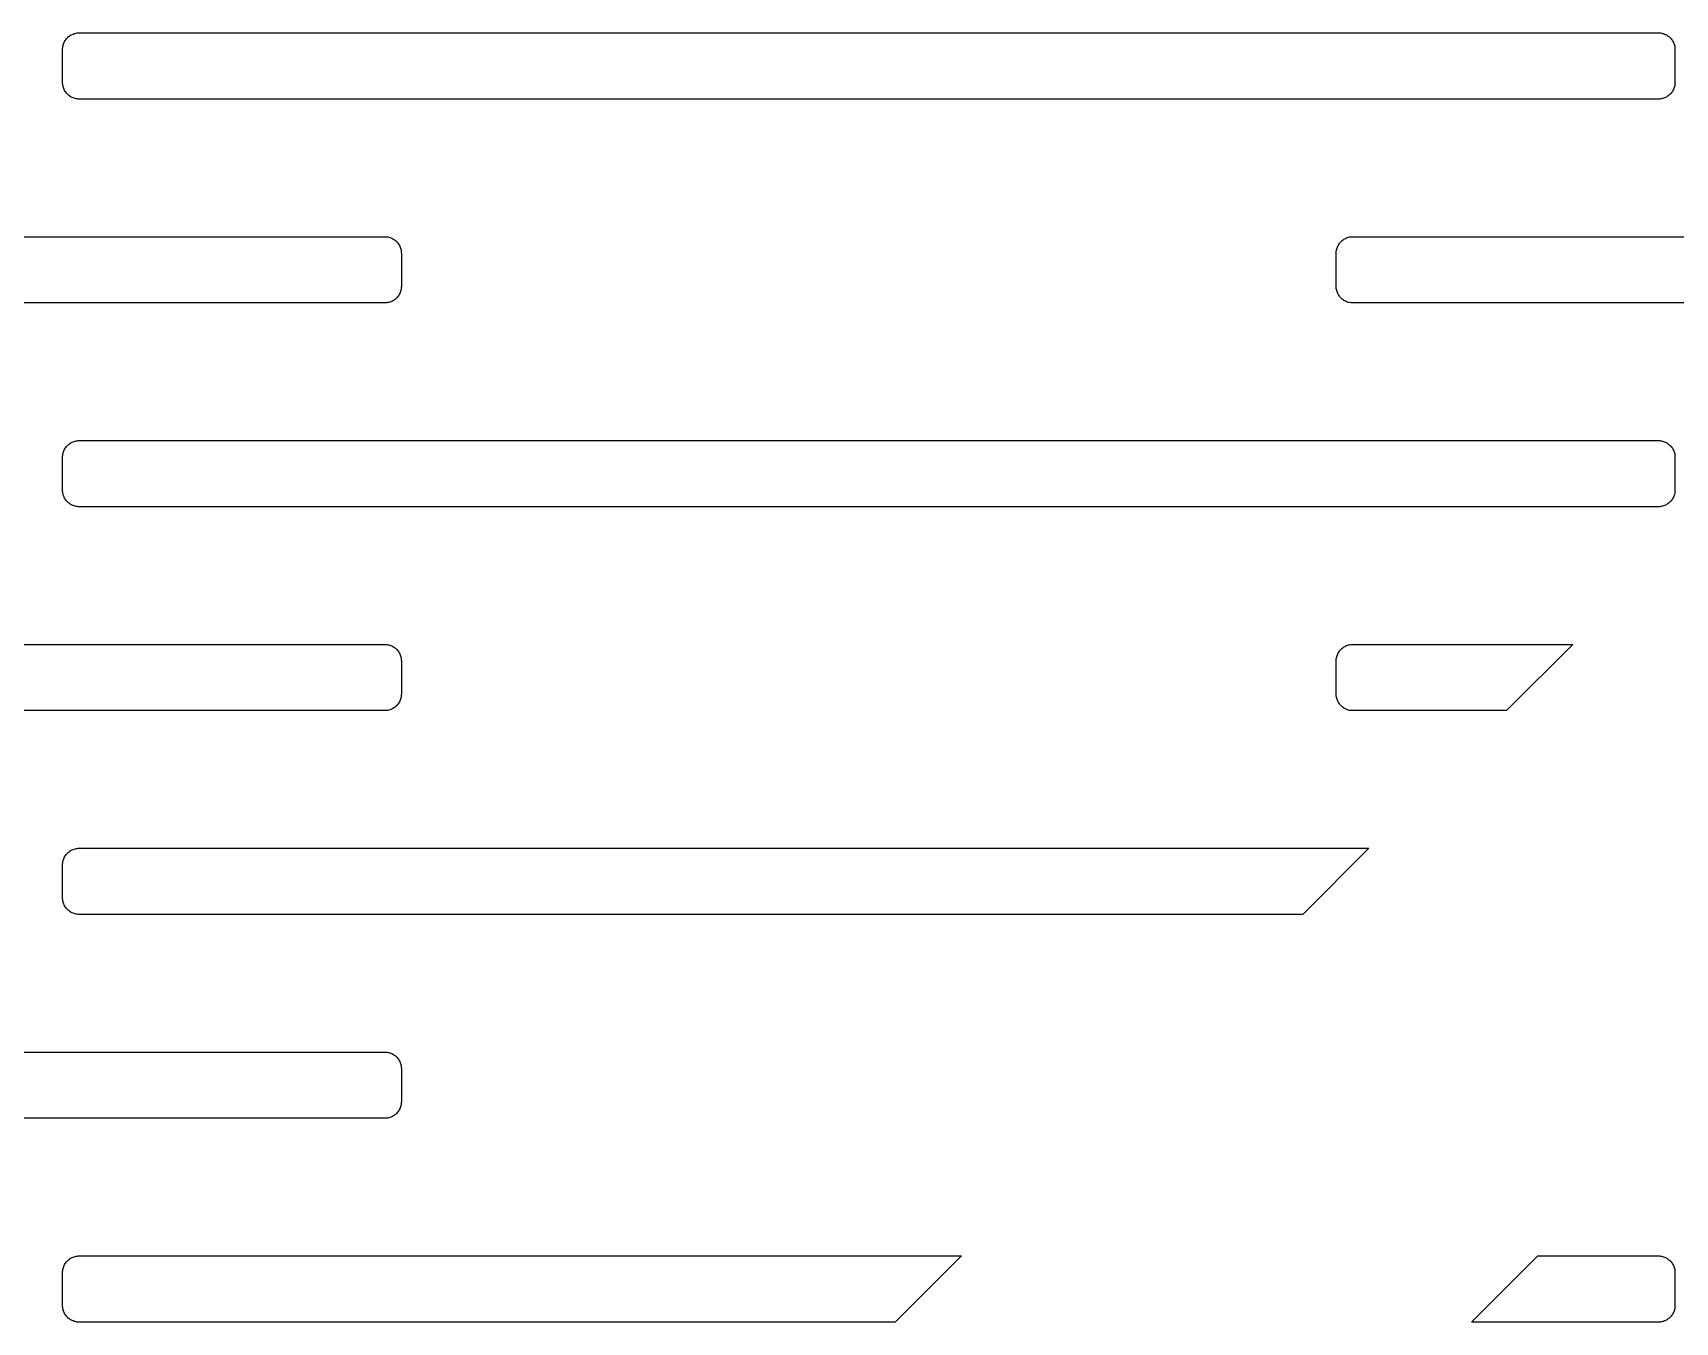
# Model space of a CAD drawing. Header units: metres. Extents: x -217 to 217, y -217 to 217.
# Drawn here: x 30.09 to 62.33, y 52.68 to 77.98 of the extents above; entities that cross this region are included whole.
import ezdxf

# ---------------------------------------------------------------- set-up
doc = ezdxf.new("R2010")
doc.units = ezdxf.units.M

msp = doc.modelspace()

# ---------------------------------------------------------------- linework, layer by layer
for p, q in [((30.6784, 77.6732), (30.6804, 77.6935)), ((30.6804, 77.6935), (30.6835, 77.7137)), ((30.6835, 77.7137), (30.688, 77.7336)), ((30.688, 77.7336), (30.6937, 77.7532)), ((30.6937, 77.7532), (30.7006, 77.7724)), ((30.7006, 77.7724), (30.7087, 77.7912)), ((30.7087, 77.7912), (30.718, 77.8094)), ((30.718, 77.8094), (30.7284, 77.8269)), ((30.7284, 77.8269), (30.7399, 77.8438)), ((30.7399, 77.8438), (30.7524, 77.86)), ((30.7524, 77.86), (30.7659, 77.8753)), ((30.7659, 77.8753), (30.7803, 77.8897)), ((30.7803, 77.8897), (30.7956, 77.9032)), ((30.7956, 77.9032), (30.8118, 77.9157)), ((30.8118, 77.9157), (30.8286, 77.9272)), ((30.8286, 77.9272), (30.8462, 77.9376)), ((30.8462, 77.9376), (30.8644, 77.9469)), ((30.8644, 77.9469), (30.8831, 77.955)), ((30.8831, 77.955), (30.9024, 77.9619)), ((30.9024, 77.9619), (30.922, 77.9676)), ((30.922, 77.9676), (30.9419, 77.972)), ((30.9419, 77.972), (30.9621, 77.9752)), ((30.9621, 77.9752), (30.9824, 77.9772)), ((30.9824, 77.9772), (31.0028, 77.9778)), ((31.0028, 77.9778), (62.0028, 77.9778)), ((62.0028, 77.9778), (62.0232, 77.9772)), ((62.0232, 77.9772), (62.0435, 77.9752)), ((62.0435, 77.9752), (62.0637, 77.972)), ((62.0637, 77.972), (62.0836, 77.9676)), ((62.0836, 77.9676), (62.1032, 77.9619)), ((62.1032, 77.9619), (62.1224, 77.955)), ((62.1224, 77.955), (62.1412, 77.9469)), ((62.1412, 77.9469), (62.1594, 77.9376)), ((62.1594, 77.9376), (62.1769, 77.9272)), ((62.1769, 77.9272), (62.1938, 77.9157)), ((62.1938, 77.9157), (62.21, 77.9032)), ((62.21, 77.9032), (62.2253, 77.8897)), ((62.2253, 77.8897), (62.2397, 77.8753)), ((62.2397, 77.8753), (62.2532, 77.86)), ((62.2532, 77.86), (62.2657, 77.8438)), ((62.2657, 77.8438), (62.2772, 77.8269)), ((62.2772, 77.8269), (62.2876, 77.8094)), ((62.2876, 77.8094), (62.2969, 77.7912)), ((62.2969, 77.7912), (62.305, 77.7724)), ((62.305, 77.7724), (62.3119, 77.7532)), ((62.3119, 77.7532), (62.3176, 77.7336)), ((62.3176, 77.7336), (62.322, 77.7137)), ((62.322, 77.7137), (62.3252, 77.6935)), ((62.3252, 77.6935), (62.3271, 77.6732)), ((30.6778, 77.6528), (30.6784, 77.6732)), ((30.6778, 77.0028), (30.6778, 77.6528)), ((62.3271, 77.6732), (62.3278, 77.6528)), ((62.3278, 77.6528), (62.3278, 77.0028)), ((30.6784, 76.9824), (30.6778, 77.0028)), ((30.6804, 76.9621), (30.6784, 76.9824)), ((30.6835, 76.9419), (30.6804, 76.9621)), ((30.688, 76.922), (30.6835, 76.9419)), ((30.6937, 76.9024), (30.688, 76.922)), ((30.7006, 76.8831), (30.6937, 76.9024)), ((30.7087, 76.8644), (30.7006, 76.8831)), ((30.718, 76.8462), (30.7087, 76.8644)), ((30.7284, 76.8287), (30.718, 76.8462)), ((30.7399, 76.8118), (30.7284, 76.8287)), ((30.7524, 76.7956), (30.7399, 76.8118)), ((30.7659, 76.7803), (30.7524, 76.7956)), ((30.7803, 76.7659), (30.7659, 76.7803)), ((30.7956, 76.7524), (30.7803, 76.7659)), ((30.8118, 76.7399), (30.7956, 76.7524)), ((30.8286, 76.7284), (30.8118, 76.7399)), ((30.8462, 76.718), (30.8286, 76.7284)), ((62.1769, 76.7284), (62.1594, 76.718)), ((62.1938, 76.7399), (62.1769, 76.7284)), ((62.21, 76.7524), (62.1938, 76.7399)), ((62.2253, 76.7659), (62.21, 76.7524)), ((62.2397, 76.7803), (62.2253, 76.7659)), ((62.2532, 76.7956), (62.2397, 76.7803)), ((62.2657, 76.8118), (62.2532, 76.7956)), ((62.2772, 76.8287), (62.2657, 76.8118)), ((62.2876, 76.8462), (62.2772, 76.8287)), ((62.2969, 76.8644), (62.2876, 76.8462)), ((62.305, 76.8831), (62.2969, 76.8644)), ((62.3119, 76.9024), (62.305, 76.8831)), ((62.3176, 76.922), (62.3119, 76.9024)), ((62.322, 76.9419), (62.3176, 76.922)), ((62.3252, 76.9621), (62.322, 76.9419)), ((62.3271, 76.9824), (62.3252, 76.9621)), ((62.3278, 77.0028), (62.3271, 76.9824)), ((30.8644, 76.7087), (30.8462, 76.718)), ((30.8831, 76.7006), (30.8644, 76.7087)), ((30.9024, 76.6937), (30.8831, 76.7006)), ((30.922, 76.688), (30.9024, 76.6937)), ((30.9419, 76.6835), (30.922, 76.688)), ((30.9621, 76.6804), (30.9419, 76.6835)), ((30.9824, 76.6784), (30.9621, 76.6804)), ((31.0028, 76.6778), (30.9824, 76.6784)), ((62.0028, 76.6778), (31.0028, 76.6778)), ((62.0232, 76.6784), (62.0028, 76.6778)), ((62.0435, 76.6804), (62.0232, 76.6784)), ((62.0637, 76.6835), (62.0435, 76.6804)), ((62.0836, 76.688), (62.0637, 76.6835)), ((62.1032, 76.6937), (62.0836, 76.688)), ((62.1224, 76.7006), (62.1032, 76.6937)), ((62.1412, 76.7087), (62.1224, 76.7006)), ((62.1594, 76.718), (62.1412, 76.7087)), ((6.00279, 73.9778), (37.0028, 73.9778)), ((37.0028, 73.9778), (37.0232, 73.9772)), ((37.0232, 73.9772), (37.0435, 73.9752)), ((37.0435, 73.9752), (37.0637, 73.972)), ((37.0637, 73.972), (37.0836, 73.9676)), ((37.0836, 73.9676), (37.1032, 73.9619)), ((37.1032, 73.9619), (37.1224, 73.955)), ((37.1224, 73.955), (37.1412, 73.9469)), ((37.1412, 73.9469), (37.1594, 73.9376)), ((37.1594, 73.9376), (37.1769, 73.9272)), ((37.1769, 73.9272), (37.1938, 73.9157)), ((37.1938, 73.9157), (37.21, 73.9032)), ((37.21, 73.9032), (37.2253, 73.8897)), ((37.2253, 73.8897), (37.2397, 73.8753)), ((37.2397, 73.8753), (37.2532, 73.86)), ((37.2532, 73.86), (37.2657, 73.8438)), ((37.2657, 73.8438), (37.2772, 73.8269)), ((37.2772, 73.8269), (37.2876, 73.8094)), ((55.718, 73.8094), (55.7284, 73.8269)), ((55.7284, 73.8269), (55.7399, 73.8438)), ((55.7399, 73.8438), (55.7524, 73.86)), ((55.7524, 73.86), (55.7659, 73.8753)), ((55.7659, 73.8753), (55.7803, 73.8897)), ((55.7803, 73.8897), (55.7956, 73.9032)), ((55.7956, 73.9032), (55.8118, 73.9157)), ((55.8118, 73.9157), (55.8286, 73.9272)), ((55.8286, 73.9272), (55.8462, 73.9376)), ((55.8462, 73.9376), (55.8644, 73.9469)), ((55.8644, 73.9469), (55.8831, 73.955)), ((55.8831, 73.955), (55.9024, 73.9619)), ((55.9024, 73.9619), (55.922, 73.9676)), ((55.922, 73.9676), (55.9419, 73.972)), ((55.9419, 73.972), (55.9621, 73.9752)), ((55.9621, 73.9752), (55.9824, 73.9772)), ((55.9824, 73.9772), (56.0028, 73.9778)), ((56.0028, 73.9778), (68.3209, 73.9778)), ((37.2876, 73.8094), (37.2969, 73.7912)), ((37.2969, 73.7912), (37.305, 73.7724)), ((37.305, 73.7724), (37.3119, 73.7532)), ((37.3119, 73.7532), (37.3176, 73.7336)), ((37.3176, 73.7336), (37.322, 73.7137)), ((37.322, 73.7137), (37.3252, 73.6935)), ((37.3252, 73.6935), (37.3271, 73.6732)), ((37.3271, 73.6732), (37.3278, 73.6528)), ((37.3278, 73.6528), (37.3278, 73.0028)), ((55.6778, 73.6528), (55.6784, 73.6732)), ((55.6778, 73.0028), (55.6778, 73.6528)), ((55.6784, 73.6732), (55.6804, 73.6935)), ((55.6804, 73.6935), (55.6835, 73.7137)), ((55.6835, 73.7137), (55.688, 73.7336)), ((55.688, 73.7336), (55.6937, 73.7532)), ((55.6937, 73.7532), (55.7006, 73.7724)), ((55.7006, 73.7724), (55.7087, 73.7912)), ((55.7087, 73.7912), (55.718, 73.8094)), ((37.2969, 72.8644), (37.2876, 72.8462)), ((37.305, 72.8831), (37.2969, 72.8644)), ((37.3119, 72.9024), (37.305, 72.8831)), ((37.3176, 72.922), (37.3119, 72.9024)), ((37.322, 72.9419), (37.3176, 72.922)), ((37.3252, 72.9621), (37.322, 72.9419)), ((37.3271, 72.9824), (37.3252, 72.9621)), ((37.3278, 73.0028), (37.3271, 72.9824)), ((55.6784, 72.9824), (55.6778, 73.0028)), ((55.6804, 72.9621), (55.6784, 72.9824)), ((55.6835, 72.9419), (55.6804, 72.9621)), ((55.688, 72.922), (55.6835, 72.9419)), ((55.6937, 72.9024), (55.688, 72.922)), ((55.7006, 72.8831), (55.6937, 72.9024)), ((55.7087, 72.8644), (55.7006, 72.8831)), ((55.718, 72.8462), (55.7087, 72.8644)), ((37.0028, 72.6778), (6.00279, 72.6778)), ((37.0232, 72.6784), (37.0028, 72.6778)), ((37.0435, 72.6804), (37.0232, 72.6784)), ((37.0637, 72.6835), (37.0435, 72.6804)), ((37.0836, 72.688), (37.0637, 72.6835)), ((37.1032, 72.6937), (37.0836, 72.688)), ((37.1224, 72.7006), (37.1032, 72.6937)), ((37.1412, 72.7087), (37.1224, 72.7006)), ((37.1594, 72.718), (37.1412, 72.7087)), ((37.1769, 72.7284), (37.1594, 72.718)), ((37.1938, 72.7399), (37.1769, 72.7284)), ((37.21, 72.7524), (37.1938, 72.7399)), ((37.2253, 72.7659), (37.21, 72.7524)), ((37.2397, 72.7803), (37.2253, 72.7659)), ((37.2532, 72.7956), (37.2397, 72.7803)), ((37.2657, 72.8118), (37.2532, 72.7956)), ((37.2772, 72.8287), (37.2657, 72.8118)), ((37.2876, 72.8462), (37.2772, 72.8287)), ((55.7284, 72.8287), (55.718, 72.8462)), ((55.7399, 72.8118), (55.7284, 72.8287)), ((55.7524, 72.7956), (55.7399, 72.8118)), ((55.7659, 72.7803), (55.7524, 72.7956)), ((55.7803, 72.7659), (55.7659, 72.7803)), ((55.7956, 72.7524), (55.7803, 72.7659)), ((55.8118, 72.7399), (55.7956, 72.7524)), ((55.8286, 72.7284), (55.8118, 72.7399)), ((55.8462, 72.718), (55.8286, 72.7284)), ((55.8644, 72.7087), (55.8462, 72.718)), ((55.8831, 72.7006), (55.8644, 72.7087)), ((55.9024, 72.6937), (55.8831, 72.7006)), ((55.922, 72.688), (55.9024, 72.6937)), ((55.9419, 72.6835), (55.922, 72.688)), ((55.9621, 72.6804), (55.9419, 72.6835)), ((55.9824, 72.6784), (55.9621, 72.6804)), ((56.0028, 72.6778), (55.9824, 72.6784)), ((67.0209, 72.6778), (56.0028, 72.6778)), ((30.8644, 69.9469), (30.8831, 69.955)), ((30.8831, 69.955), (30.9024, 69.9619)), ((30.9024, 69.9619), (30.922, 69.9676)), ((30.922, 69.9676), (30.9419, 69.972)), ((30.9419, 69.972), (30.9621, 69.9752)), ((30.9621, 69.9752), (30.9824, 69.9772)), ((30.9824, 69.9772), (31.0028, 69.9778)), ((31.0028, 69.9778), (62.0028, 69.9778)), ((62.0028, 69.9778), (62.0232, 69.9772)), ((62.0232, 69.9772), (62.0435, 69.9752)), ((62.0435, 69.9752), (62.0637, 69.972)), ((62.0637, 69.972), (62.0836, 69.9676)), ((62.0836, 69.9676), (62.1032, 69.9619)), ((62.1032, 69.9619), (62.1224, 69.955)), ((62.1224, 69.955), (62.1412, 69.9469)), ((30.6778, 69.6528), (30.6784, 69.6732)), ((30.6778, 69.0028), (30.6778, 69.6528)), ((30.6784, 69.6732), (30.6804, 69.6935)), ((30.6804, 69.6935), (30.6835, 69.7137)), ((30.6835, 69.7137), (30.688, 69.7336)), ((30.688, 69.7336), (30.6937, 69.7532)), ((30.6937, 69.7532), (30.7006, 69.7724)), ((30.7006, 69.7724), (30.7087, 69.7912)), ((30.7087, 69.7912), (30.718, 69.8094)), ((30.718, 69.8094), (30.7284, 69.8269)), ((30.7284, 69.8269), (30.7399, 69.8438)), ((30.7399, 69.8438), (30.7524, 69.86)), ((30.7524, 69.86), (30.7659, 69.8753)), ((30.7659, 69.8753), (30.7803, 69.8897)), ((30.7803, 69.8897), (30.7956, 69.9032)), ((30.7956, 69.9032), (30.8118, 69.9157)), ((30.8118, 69.9157), (30.8286, 69.9272)), ((30.8286, 69.9272), (30.8462, 69.9376)), ((30.8462, 69.9376), (30.8644, 69.9469)), ((62.1412, 69.9469), (62.1594, 69.9376)), ((62.1594, 69.9376), (62.1769, 69.9272)), ((62.1769, 69.9272), (62.1938, 69.9157)), ((62.1938, 69.9157), (62.21, 69.9032)), ((62.21, 69.9032), (62.2253, 69.8897)), ((62.2253, 69.8897), (62.2397, 69.8753)), ((62.2397, 69.8753), (62.2532, 69.86)), ((62.2532, 69.86), (62.2657, 69.8438)), ((62.2657, 69.8438), (62.2772, 69.8269)), ((62.2772, 69.8269), (62.2876, 69.8094)), ((62.2876, 69.8094), (62.2969, 69.7912)), ((62.2969, 69.7912), (62.305, 69.7724)), ((62.305, 69.7724), (62.3119, 69.7532)), ((62.3119, 69.7532), (62.3176, 69.7336)), ((62.3176, 69.7336), (62.322, 69.7137)), ((62.322, 69.7137), (62.3252, 69.6935)), ((62.3252, 69.6935), (62.3271, 69.6732)), ((62.3271, 69.6732), (62.3278, 69.6528)), ((62.3278, 69.6528), (62.3278, 69.0028)), ((30.6784, 68.9824), (30.6778, 69.0028)), ((62.3278, 69.0028), (62.3271, 68.9824)), ((30.6804, 68.9621), (30.6784, 68.9824)), ((30.6835, 68.9419), (30.6804, 68.9621)), ((30.688, 68.922), (30.6835, 68.9419)), ((30.6937, 68.9024), (30.688, 68.922)), ((30.7006, 68.8831), (30.6937, 68.9024)), ((30.7087, 68.8644), (30.7006, 68.8831)), ((30.718, 68.8462), (30.7087, 68.8644)), ((30.7284, 68.8287), (30.718, 68.8462)), ((30.7399, 68.8118), (30.7284, 68.8287)), ((30.7524, 68.7956), (30.7399, 68.8118)), ((30.7659, 68.7803), (30.7524, 68.7956)), ((30.7803, 68.7659), (30.7659, 68.7803)), ((30.7956, 68.7524), (30.7803, 68.7659)), ((30.8118, 68.7399), (30.7956, 68.7524)), ((30.8286, 68.7284), (30.8118, 68.7399)), ((30.8462, 68.718), (30.8286, 68.7284)), ((30.8644, 68.7087), (30.8462, 68.718)), ((30.8831, 68.7006), (30.8644, 68.7087)), ((30.9024, 68.6937), (30.8831, 68.7006)), ((30.922, 68.688), (30.9024, 68.6937)), ((30.9419, 68.6835), (30.922, 68.688)), ((30.9621, 68.6804), (30.9419, 68.6835)), ((30.9824, 68.6784), (30.9621, 68.6804)), ((31.0028, 68.6778), (30.9824, 68.6784)), ((62.0028, 68.6778), (31.0028, 68.6778)), ((62.0232, 68.6784), (62.0028, 68.6778)), ((62.0435, 68.6804), (62.0232, 68.6784)), ((62.0637, 68.6835), (62.0435, 68.6804)), ((62.0836, 68.688), (62.0637, 68.6835)), ((62.1032, 68.6937), (62.0836, 68.688)), ((62.1224, 68.7006), (62.1032, 68.6937)), ((62.1412, 68.7087), (62.1224, 68.7006)), ((62.1594, 68.718), (62.1412, 68.7087)), ((62.1769, 68.7284), (62.1594, 68.718)), ((62.1938, 68.7399), (62.1769, 68.7284)), ((62.21, 68.7524), (62.1938, 68.7399)), ((62.2253, 68.7659), (62.21, 68.7524)), ((62.2397, 68.7803), (62.2253, 68.7659)), ((62.2532, 68.7956), (62.2397, 68.7803)), ((62.2657, 68.8118), (62.2532, 68.7956)), ((62.2772, 68.8287), (62.2657, 68.8118)), ((62.2876, 68.8462), (62.2772, 68.8287)), ((62.2969, 68.8644), (62.2876, 68.8462)), ((62.305, 68.8831), (62.2969, 68.8644)), ((62.3119, 68.9024), (62.305, 68.8831)), ((62.3176, 68.922), (62.3119, 68.9024)), ((62.322, 68.9419), (62.3176, 68.922)), ((62.3252, 68.9621), (62.322, 68.9419)), ((62.3271, 68.9824), (62.3252, 68.9621)), ((6.00279, 65.9778), (37.0028, 65.9778)), ((37.0028, 65.9778), (37.0232, 65.9772)), ((37.0232, 65.9772), (37.0435, 65.9752)), ((37.0435, 65.9752), (37.0637, 65.972)), ((37.0637, 65.972), (37.0836, 65.9676)), ((37.0836, 65.9676), (37.1032, 65.9619)), ((37.1032, 65.9619), (37.1224, 65.955)), ((37.1224, 65.955), (37.1412, 65.9469)), ((37.1412, 65.9469), (37.1594, 65.9376)), ((37.1594, 65.9376), (37.1769, 65.9272)), ((37.1769, 65.9272), (37.1938, 65.9157)), ((37.1938, 65.9157), (37.21, 65.9032)), ((37.21, 65.9032), (37.2253, 65.8897)), ((37.2253, 65.8897), (37.2397, 65.8753)), ((37.2397, 65.8753), (37.2532, 65.86)), ((37.2532, 65.86), (37.2657, 65.8438)), ((37.2657, 65.8438), (37.2772, 65.8269)), ((37.2772, 65.8269), (37.2876, 65.8094)), ((37.2876, 65.8094), (37.2969, 65.7912)), ((37.2969, 65.7912), (37.305, 65.7724)), ((37.305, 65.7724), (37.3119, 65.7532)), ((55.6937, 65.7532), (55.7006, 65.7724)), ((55.7006, 65.7724), (55.7087, 65.7912)), ((55.7087, 65.7912), (55.718, 65.8094)), ((55.718, 65.8094), (55.7284, 65.8269)), ((55.7284, 65.8269), (55.7399, 65.8438)), ((55.7399, 65.8438), (55.7524, 65.86)), ((55.7524, 65.86), (55.7659, 65.8753)), ((55.7659, 65.8753), (55.7803, 65.8897)), ((55.7803, 65.8897), (55.7956, 65.9032)), ((55.7956, 65.9032), (55.8118, 65.9157)), ((55.8118, 65.9157), (55.8286, 65.9272)), ((55.8286, 65.9272), (55.8462, 65.9376)), ((55.8462, 65.9376), (55.8644, 65.9469)), ((55.8644, 65.9469), (55.8831, 65.955)), ((55.8831, 65.955), (55.9024, 65.9619)), ((55.9024, 65.9619), (55.922, 65.9676)), ((55.922, 65.9676), (55.9419, 65.972)), ((55.9419, 65.972), (55.9621, 65.9752)), ((55.9621, 65.9752), (55.9824, 65.9772)), ((55.9824, 65.9772), (56.0028, 65.9778)), ((56.0028, 65.9778), (60.3209, 65.9778)), ((60.3209, 65.9778), (59.0209, 64.6778)), ((37.3119, 65.7532), (37.3176, 65.7336)), ((37.3176, 65.7336), (37.322, 65.7137)), ((37.322, 65.7137), (37.3252, 65.6935)), ((37.3252, 65.6935), (37.3271, 65.6732)), ((37.3271, 65.6732), (37.3278, 65.6528)), ((37.3278, 65.6528), (37.3278, 65.0028)), ((55.6778, 65.6528), (55.6784, 65.6732)), ((55.6778, 65.0028), (55.6778, 65.6528)), ((55.6784, 65.6732), (55.6804, 65.6935)), ((55.6804, 65.6935), (55.6835, 65.7137)), ((55.6835, 65.7137), (55.688, 65.7336)), ((55.688, 65.7336), (55.6937, 65.7532)), ((37.2657, 64.8118), (37.2532, 64.7956)), ((37.2772, 64.8287), (37.2657, 64.8118)), ((37.2876, 64.8462), (37.2772, 64.8287)), ((37.2969, 64.8644), (37.2876, 64.8462)), ((37.305, 64.8831), (37.2969, 64.8644)), ((37.3119, 64.9024), (37.305, 64.8831)), ((37.3176, 64.922), (37.3119, 64.9024)), ((37.322, 64.9419), (37.3176, 64.922)), ((37.3252, 64.9621), (37.322, 64.9419)), ((37.3271, 64.9824), (37.3252, 64.9621)), ((37.3278, 65.0028), (37.3271, 64.9824)), ((55.6784, 64.9824), (55.6778, 65.0028)), ((55.6804, 64.9621), (55.6784, 64.9824)), ((55.6835, 64.9419), (55.6804, 64.9621)), ((55.688, 64.922), (55.6835, 64.9419)), ((55.6937, 64.9024), (55.688, 64.922)), ((55.7006, 64.8831), (55.6937, 64.9024)), ((55.7087, 64.8644), (55.7006, 64.8831)), ((55.718, 64.8462), (55.7087, 64.8644)), ((55.7284, 64.8287), (55.718, 64.8462)), ((55.7399, 64.8118), (55.7284, 64.8287)), ((55.7524, 64.7956), (55.7399, 64.8118)), ((37.0028, 64.6778), (6.00279, 64.6778)), ((37.0232, 64.6784), (37.0028, 64.6778)), ((37.0435, 64.6804), (37.0232, 64.6784)), ((37.0637, 64.6835), (37.0435, 64.6804)), ((37.0836, 64.688), (37.0637, 64.6835)), ((37.1032, 64.6937), (37.0836, 64.688)), ((37.1224, 64.7006), (37.1032, 64.6937)), ((37.1412, 64.7087), (37.1224, 64.7006)), ((37.1594, 64.718), (37.1412, 64.7087)), ((37.1769, 64.7284), (37.1594, 64.718)), ((37.1938, 64.7399), (37.1769, 64.7284)), ((37.21, 64.7524), (37.1938, 64.7399)), ((37.2253, 64.7659), (37.21, 64.7524)), ((37.2397, 64.7803), (37.2253, 64.7659)), ((37.2532, 64.7956), (37.2397, 64.7803)), ((55.7659, 64.7803), (55.7524, 64.7956)), ((55.7803, 64.7659), (55.7659, 64.7803)), ((55.7956, 64.7524), (55.7803, 64.7659)), ((55.8118, 64.7399), (55.7956, 64.7524)), ((55.8286, 64.7284), (55.8118, 64.7399)), ((55.8462, 64.718), (55.8286, 64.7284)), ((55.8644, 64.7087), (55.8462, 64.718)), ((55.8831, 64.7006), (55.8644, 64.7087)), ((55.9024, 64.6937), (55.8831, 64.7006)), ((55.922, 64.688), (55.9024, 64.6937)), ((55.9419, 64.6835), (55.922, 64.688)), ((55.9621, 64.6804), (55.9419, 64.6835)), ((55.9824, 64.6784), (55.9621, 64.6804)), ((56.0028, 64.6778), (55.9824, 64.6784)), ((59.0209, 64.6778), (56.0028, 64.6778)), ((30.7803, 61.8897), (30.7956, 61.9032)), ((30.7956, 61.9032), (30.8118, 61.9157)), ((30.8118, 61.9157), (30.8286, 61.9272)), ((30.8286, 61.9272), (30.8462, 61.9376)), ((30.8462, 61.9376), (30.8644, 61.9469)), ((30.8644, 61.9469), (30.8831, 61.955)), ((30.8831, 61.955), (30.9024, 61.9619)), ((30.9024, 61.9619), (30.922, 61.9676)), ((30.922, 61.9676), (30.9419, 61.972)), ((30.9419, 61.972), (30.9621, 61.9752)), ((30.9621, 61.9752), (30.9824, 61.9772)), ((30.9824, 61.9772), (31.0028, 61.9778)), ((31.0028, 61.9778), (56.3209, 61.9778)), ((56.3209, 61.9778), (55.0209, 60.6778)), ((30.6778, 61.6528), (30.6784, 61.6732)), ((30.6778, 61.0028), (30.6778, 61.6528)), ((30.6784, 61.6732), (30.6804, 61.6935)), ((30.6804, 61.6935), (30.6835, 61.7137)), ((30.6835, 61.7137), (30.688, 61.7336)), ((30.688, 61.7336), (30.6937, 61.7532)), ((30.6937, 61.7532), (30.7006, 61.7724)), ((30.7006, 61.7724), (30.7087, 61.7912)), ((30.7087, 61.7912), (30.718, 61.8094)), ((30.718, 61.8094), (30.7284, 61.8269)), ((30.7284, 61.8269), (30.7399, 61.8438)), ((30.7399, 61.8438), (30.7524, 61.86)), ((30.7524, 61.86), (30.7659, 61.8753)), ((30.7659, 61.8753), (30.7803, 61.8897)), ((30.6784, 60.9824), (30.6778, 61.0028)), ((30.6804, 60.9621), (30.6784, 60.9824)), ((30.6835, 60.9419), (30.6804, 60.9621)), ((30.688, 60.922), (30.6835, 60.9419)), ((30.6937, 60.9024), (30.688, 60.922)), ((30.7006, 60.8831), (30.6937, 60.9024)), ((30.7087, 60.8644), (30.7006, 60.8831)), ((30.718, 60.8462), (30.7087, 60.8644)), ((30.7284, 60.8286), (30.718, 60.8462)), ((30.7399, 60.8118), (30.7284, 60.8286)), ((30.7524, 60.7956), (30.7399, 60.8118)), ((30.7659, 60.7803), (30.7524, 60.7956)), ((30.7803, 60.7659), (30.7659, 60.7803)), ((30.7956, 60.7524), (30.7803, 60.7659)), ((30.8118, 60.7399), (30.7956, 60.7524)), ((30.8286, 60.7284), (30.8118, 60.7399)), ((30.8462, 60.718), (30.8286, 60.7284)), ((30.8644, 60.7087), (30.8462, 60.718)), ((30.8831, 60.7006), (30.8644, 60.7087)), ((30.9024, 60.6937), (30.8831, 60.7006)), ((30.922, 60.688), (30.9024, 60.6937)), ((30.9419, 60.6835), (30.922, 60.688)), ((30.9621, 60.6804), (30.9419, 60.6835)), ((30.9824, 60.6784), (30.9621, 60.6804)), ((31.0028, 60.6778), (30.9824, 60.6784)), ((55.0209, 60.6778), (31.0028, 60.6778)), ((6.00279, 57.9778), (37.0028, 57.9778)), ((37.0028, 57.9778), (37.0232, 57.9772)), ((37.0232, 57.9772), (37.0435, 57.9752)), ((37.0435, 57.9752), (37.0637, 57.972)), ((37.0637, 57.972), (37.0836, 57.9676)), ((37.0836, 57.9676), (37.1032, 57.9619)), ((37.1032, 57.9619), (37.1224, 57.955)), ((37.1224, 57.955), (37.1412, 57.9469)), ((37.1412, 57.9469), (37.1594, 57.9376)), ((37.1594, 57.9376), (37.1769, 57.9272)), ((37.1769, 57.9272), (37.1938, 57.9157)), ((37.1938, 57.9157), (37.21, 57.9032)), ((37.21, 57.9032), (37.2253, 57.8897)), ((37.2253, 57.8897), (37.2397, 57.8753)), ((37.2397, 57.8753), (37.2532, 57.86)), ((37.2532, 57.86), (37.2657, 57.8438)), ((37.2657, 57.8438), (37.2772, 57.8269)), ((37.2772, 57.8269), (37.2876, 57.8094)), ((37.2876, 57.8094), (37.2969, 57.7912)), ((37.2969, 57.7912), (37.305, 57.7724)), ((37.305, 57.7724), (37.3119, 57.7532)), ((37.3119, 57.7532), (37.3176, 57.7336)), ((37.3176, 57.7336), (37.322, 57.7137)), ((37.322, 57.7137), (37.3252, 57.6935)), ((37.3252, 57.6935), (37.3271, 57.6732)), ((37.3271, 57.6732), (37.3278, 57.6528)), ((37.3278, 57.6528), (37.3278, 57.0028)), ((37.1938, 56.7399), (37.1769, 56.7284)), ((37.21, 56.7524), (37.1938, 56.7399)), ((37.2253, 56.7659), (37.21, 56.7524)), ((37.2397, 56.7803), (37.2253, 56.7659)), ((37.2532, 56.7956), (37.2397, 56.7803)), ((37.2657, 56.8118), (37.2532, 56.7956)), ((37.2772, 56.8286), (37.2657, 56.8118)), ((37.2876, 56.8462), (37.2772, 56.8286)), ((37.2969, 56.8644), (37.2876, 56.8462)), ((37.305, 56.8831), (37.2969, 56.8644)), ((37.3119, 56.9024), (37.305, 56.8831)), ((37.3176, 56.922), (37.3119, 56.9024)), ((37.322, 56.9419), (37.3176, 56.922)), ((37.3252, 56.9621), (37.322, 56.9419)), ((37.3271, 56.9824), (37.3252, 56.9621)), ((37.3278, 57.0028), (37.3271, 56.9824)), ((37.0028, 56.6778), (6.00279, 56.6778)), ((37.0232, 56.6784), (37.0028, 56.6778)), ((37.0435, 56.6804), (37.0232, 56.6784)), ((37.0637, 56.6835), (37.0435, 56.6804)), ((37.0836, 56.688), (37.0637, 56.6835)), ((37.1032, 56.6937), (37.0836, 56.688)), ((37.1224, 56.7006), (37.1032, 56.6937)), ((37.1412, 56.7087), (37.1224, 56.7006)), ((37.1594, 56.718), (37.1412, 56.7087)), ((37.1769, 56.7284), (37.1594, 56.718)), ((30.7284, 53.8269), (30.7399, 53.8438)), ((30.7399, 53.8438), (30.7524, 53.86)), ((30.7524, 53.86), (30.7659, 53.8753)), ((30.7659, 53.8753), (30.7803, 53.8897)), ((30.7803, 53.8897), (30.7956, 53.9032)), ((30.7956, 53.9032), (30.8118, 53.9157)), ((30.8118, 53.9157), (30.8286, 53.9272)), ((30.8286, 53.9272), (30.8462, 53.9376)), ((30.8462, 53.9376), (30.8644, 53.9469)), ((30.8644, 53.9469), (30.8831, 53.955)), ((30.8831, 53.955), (30.9024, 53.9619)), ((30.9024, 53.9619), (30.922, 53.9676)), ((30.922, 53.9676), (30.9419, 53.972)), ((30.9419, 53.972), (30.9621, 53.9752)), ((30.9621, 53.9752), (30.9824, 53.9772)), ((30.9824, 53.9772), (31.0028, 53.9778)), ((31.0028, 53.9778), (48.3209, 53.9778)), ((48.3209, 53.9778), (47.0209, 52.6778)), ((58.3346, 52.6778), (59.6346, 53.9778)), ((59.6346, 53.9778), (62.0028, 53.9778)), ((62.0028, 53.9778), (62.0232, 53.9772)), ((62.0232, 53.9772), (62.0435, 53.9752)), ((62.0435, 53.9752), (62.0637, 53.972)), ((62.0637, 53.972), (62.0836, 53.9676)), ((62.0836, 53.9676), (62.1032, 53.9619)), ((62.1032, 53.9619), (62.1224, 53.955)), ((62.1224, 53.955), (62.1412, 53.9469)), ((62.1412, 53.9469), (62.1594, 53.9376)), ((62.1594, 53.9376), (62.1769, 53.9272)), ((62.1769, 53.9272), (62.1938, 53.9157)), ((62.1938, 53.9157), (62.21, 53.9032)), ((62.21, 53.9032), (62.2253, 53.8897)), ((62.2253, 53.8897), (62.2397, 53.8753)), ((62.2397, 53.8753), (62.2532, 53.86)), ((62.2532, 53.86), (62.2657, 53.8438)), ((62.2657, 53.8438), (62.2772, 53.8269)), ((30.6778, 53.6528), (30.6784, 53.6732)), ((30.6778, 53.0028), (30.6778, 53.6528)), ((30.6784, 53.6732), (30.6804, 53.6935)), ((30.6804, 53.6935), (30.6835, 53.7137)), ((30.6835, 53.7137), (30.688, 53.7336)), ((30.688, 53.7336), (30.6937, 53.7532)), ((30.6937, 53.7532), (30.7006, 53.7724)), ((30.7006, 53.7724), (30.7087, 53.7912)), ((30.7087, 53.7912), (30.718, 53.8094)), ((30.718, 53.8094), (30.7284, 53.8269)), ((62.2772, 53.8269), (62.2876, 53.8094)), ((62.2876, 53.8094), (62.2969, 53.7912)), ((62.2969, 53.7912), (62.305, 53.7724)), ((62.305, 53.7724), (62.3119, 53.7532)), ((62.3119, 53.7532), (62.3176, 53.7336)), ((62.3176, 53.7336), (62.322, 53.7137)), ((62.322, 53.7137), (62.3252, 53.6935)), ((62.3252, 53.6935), (62.3271, 53.6732)), ((62.3271, 53.6732), (62.3278, 53.6528)), ((62.3278, 53.6528), (62.3278, 53.0028)), ((30.6784, 52.9824), (30.6778, 53.0028)), ((30.6804, 52.9621), (30.6784, 52.9824)), ((30.6835, 52.9419), (30.6804, 52.9621)), ((30.688, 52.922), (30.6835, 52.9419)), ((30.6937, 52.9024), (30.688, 52.922)), ((30.7006, 52.8831), (30.6937, 52.9024)), ((30.7087, 52.8644), (30.7006, 52.8831)), ((62.305, 52.8831), (62.2969, 52.8644)), ((62.3119, 52.9024), (62.305, 52.8831)), ((62.3176, 52.922), (62.3119, 52.9024)), ((62.322, 52.9419), (62.3176, 52.922)), ((62.3252, 52.9621), (62.322, 52.9419)), ((62.3271, 52.9824), (62.3252, 52.9621)), ((62.3278, 53.0028), (62.3271, 52.9824)), ((30.718, 52.8462), (30.7087, 52.8644)), ((30.7284, 52.8286), (30.718, 52.8462)), ((30.7399, 52.8118), (30.7284, 52.8286)), ((30.7524, 52.7956), (30.7399, 52.8118)), ((30.7659, 52.7803), (30.7524, 52.7956)), ((30.7803, 52.7659), (30.7659, 52.7803)), ((30.7956, 52.7524), (30.7803, 52.7659)), ((30.8118, 52.7399), (30.7956, 52.7524)), ((30.8286, 52.7284), (30.8118, 52.7399)), ((30.8462, 52.718), (30.8286, 52.7284)), ((30.8644, 52.7087), (30.8462, 52.718)), ((30.8831, 52.7006), (30.8644, 52.7087)), ((30.9024, 52.6937), (30.8831, 52.7006)), ((30.922, 52.688), (30.9024, 52.6937)), ((30.9419, 52.6835), (30.922, 52.688)), ((30.9621, 52.6804), (30.9419, 52.6835)), ((30.9824, 52.6784), (30.9621, 52.6804)), ((31.0028, 52.6778), (30.9824, 52.6784)), ((47.0209, 52.6778), (31.0028, 52.6778)), ((62.0028, 52.6778), (58.3346, 52.6778)), ((62.0232, 52.6784), (62.0028, 52.6778)), ((62.0435, 52.6804), (62.0232, 52.6784)), ((62.0637, 52.6835), (62.0435, 52.6804)), ((62.0836, 52.688), (62.0637, 52.6835)), ((62.1032, 52.6937), (62.0836, 52.688)), ((62.1224, 52.7006), (62.1032, 52.6937)), ((62.1412, 52.7087), (62.1224, 52.7006)), ((62.1594, 52.718), (62.1412, 52.7087)), ((62.1769, 52.7284), (62.1594, 52.718)), ((62.1938, 52.7399), (62.1769, 52.7284)), ((62.21, 52.7524), (62.1938, 52.7399)), ((62.2253, 52.7659), (62.21, 52.7524)), ((62.2397, 52.7803), (62.2253, 52.7659)), ((62.2532, 52.7956), (62.2397, 52.7803)), ((62.2657, 52.8118), (62.2532, 52.7956)), ((62.2772, 52.8286), (62.2657, 52.8118)), ((62.2876, 52.8462), (62.2772, 52.8286)), ((62.2969, 52.8644), (62.2876, 52.8462))]:
    msp.add_line(p, q)

doc.saveas('drawing.dxf')
